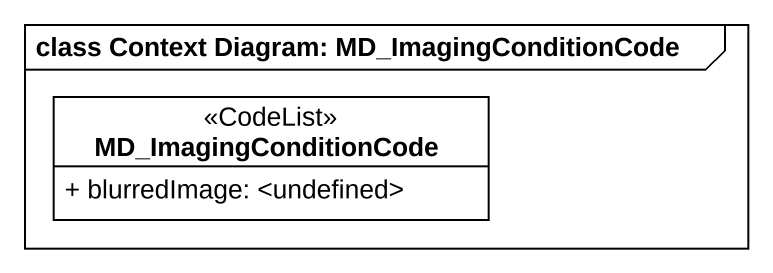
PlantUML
@startuml
mainframe class Context Diagram: MD_ImagingConditionCode
hide circle
hide empty members
skinparam classAttributeIconSize 0
class MD_ImagingConditionCode <<CodeList>> #FFFFFF {
  + blurredImage: <undefined>
}
@enduml
